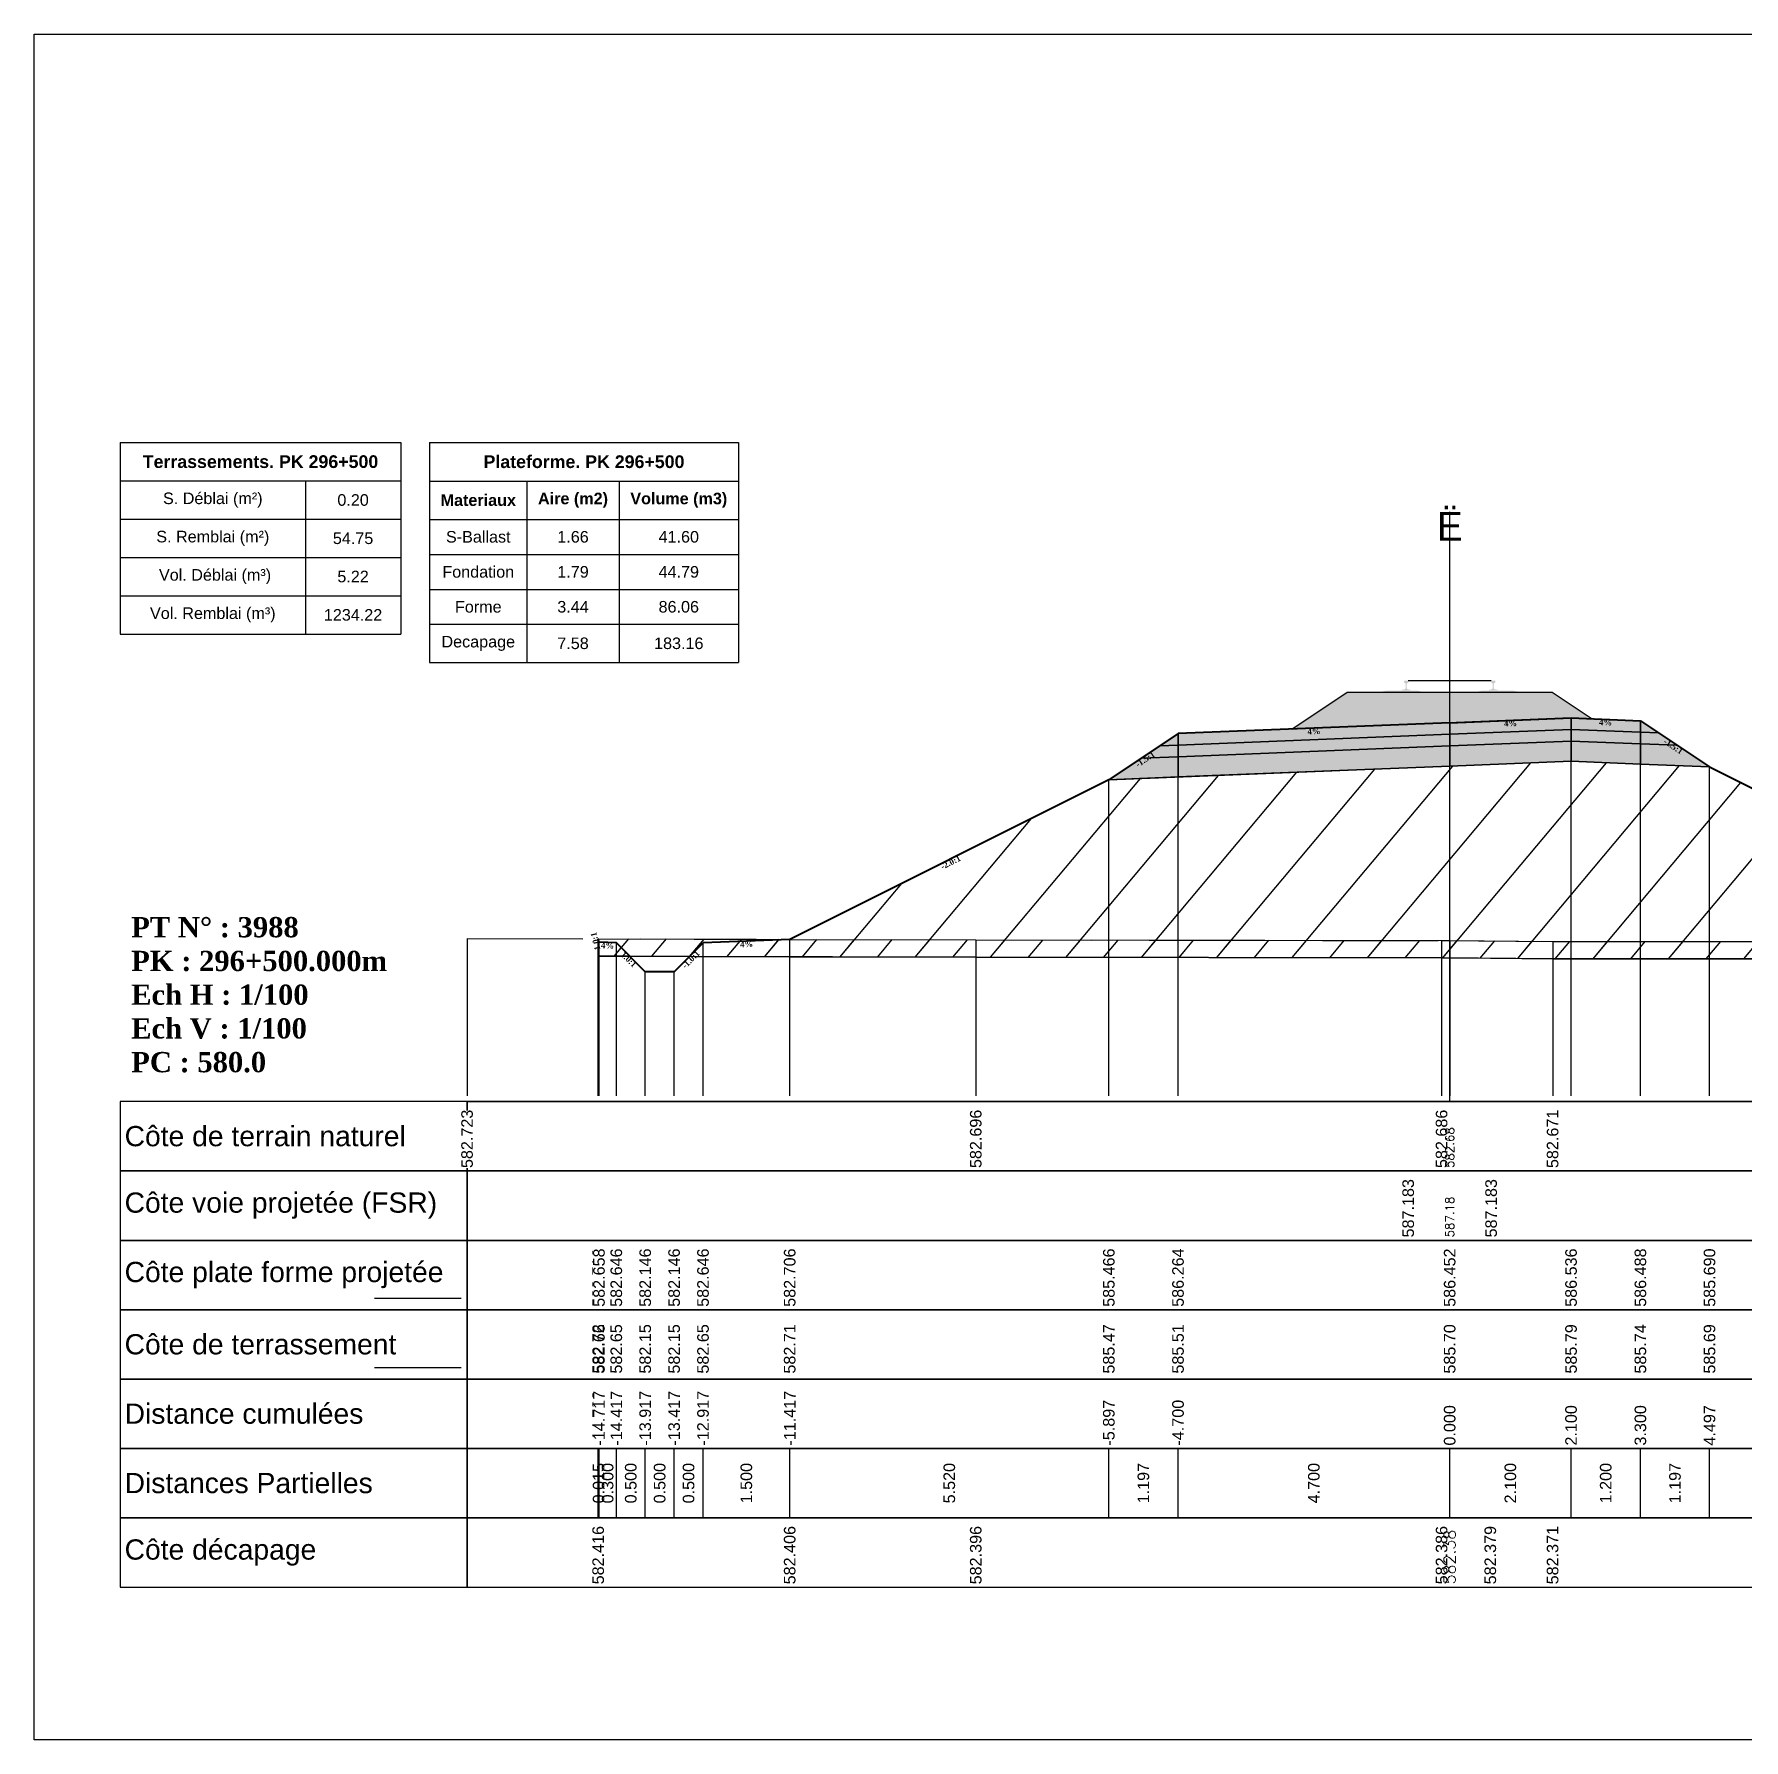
# Model space of a CAD drawing. Header units: millimetres. Extents: x 2762 to 3076, y 916 to 3305.
# Drawn here: x 2950.21 to 2979.79, y 2721.65 to 2751.15 of the extents above; entities that cross this region are included whole.
import ezdxf

# ---------------------------------------------------------------- set-up
doc = ezdxf.new("R2010")
doc.units = ezdxf.units.MM
doc.header["$LTSCALE"] = 2
doc.linetypes.add('CACHE', pattern=[9.525, 6.35, -3.175])
doc.linetypes.add('DASHED', pattern=[0.75, 0.5, -0.25])
for name, color, linetype in [('C-ANNO-TABL', 1, 'Continuous'), ('C-ANNO-TABL-TEXT', 150, 'Continuous'), ('C-ANNO-TABL-TITL', 150, 'Continuous'), ('C-ANNO-TABL-TTBL', 5, 'Continuous'), ('C-ROAD-CORR', 5, 'Continuous'), ('C-ROAD-SCTN', 7, 'Continuous')]:
    doc.layers.add(name, color=color, linetype=linetype)
doc.styles.add('ARIAL', font='arial.ttf')
doc.styles.add('C3D_Etiquette', font='romans.shx')
doc.styles.add('C3D_Profil_Travers', font='romans.shx')
doc.styles.get("Standard").update_dxf_attribs({"font": 'arial.ttf'})

msp = doc.modelspace()

# ---------------------------------------------------------------- hatches: boundary and pattern name
at = {"linetype": 'Continuous', "lineweight": -3}
msp.add_hatch(color=254, dxfattribs=at).paths.add_polyline_path([(2973.487, 2739.583), (2973.487, 2739.768), (2973.602, 2739.789), (2973.95, 2739.789), (2973.95, 2739.795), (2973.876, 2739.795), (2973.876, 2739.805), (2973.877, 2739.806), (2973.879, 2739.806), (2973.88, 2739.807), (2973.9, 2739.808), (2973.903, 2739.809), (2973.906, 2739.81), (2973.934, 2739.821), (2973.937, 2739.822), (2973.938, 2739.823), (2973.939, 2739.825), (2973.94, 2739.829), (2973.941, 2739.836), (2973.942, 2739.845), (2973.943, 2739.855), (2973.943, 2739.879), (2973.942, 2739.895), (2973.942, 2739.901), (2973.941, 2739.907), (2973.94, 2739.912), (2973.94, 2739.914), (2973.939, 2739.917), (2973.938, 2739.919), (2973.937, 2739.92), (2973.936, 2739.922), (2973.935, 2739.922), (2973.919, 2739.928), (2973.917, 2739.93), (2973.916, 2739.93), (2973.915, 2739.932), (2973.915, 2739.934), (2973.915, 2739.953), (2973.916, 2739.957), (2973.917, 2739.959), (2973.919, 2739.962), (2973.921, 2739.963), (2973.924, 2739.964), (2973.925, 2739.965), (2973.929, 2739.966), (2973.933, 2739.966), (2973.936, 2739.966), (2973.94, 2739.967), (2973.945, 2739.967), (2973.948, 2739.967), (2973.951, 2739.967), (2973.955, 2739.967), (2973.958, 2739.967), (2973.962, 2739.967), (2973.967, 2739.966), (2973.97, 2739.966), (2973.974, 2739.966), (2973.978, 2739.965), (2973.979, 2739.964), (2973.981, 2739.963), (2973.984, 2739.962), (2973.986, 2739.959), (2973.987, 2739.957), (2973.987, 2739.953), (2973.987, 2739.934), (2973.987, 2739.932), (2973.987, 2739.93), (2973.986, 2739.93), (2973.984, 2739.928), (2973.968, 2739.922), (2973.967, 2739.922), (2973.965, 2739.92), (2973.964, 2739.919), (2973.964, 2739.917), (2973.963, 2739.914), (2973.962, 2739.912), (2973.962, 2739.907), (2973.961, 2739.901), (2973.96, 2739.895), (2973.96, 2739.879), (2973.96, 2739.855), (2973.961, 2739.845), (2973.962, 2739.836), (2973.963, 2739.829), (2973.964, 2739.825), (2973.965, 2739.823), (2973.966, 2739.822), (2973.968, 2739.821), (2973.997, 2739.81), (2974, 2739.809), (2974.003, 2739.808), (2974.023, 2739.807), (2974.024, 2739.806), (2974.025, 2739.806), (2974.026, 2739.805), (2974.026, 2739.795), (2973.952, 2739.795), (2973.952, 2739.789), (2974.156, 2739.789), (2974.288, 2739.758), (2975.122, 2739.758), (2975.253, 2739.789), (2975.457, 2739.789), (2975.457, 2739.795), (2975.383, 2739.795), (2975.383, 2739.805), (2975.384, 2739.806), (2975.386, 2739.806), (2975.387, 2739.807), (2975.407, 2739.808), (2975.41, 2739.809), (2975.413, 2739.81), (2975.441, 2739.821), (2975.444, 2739.822), (2975.445, 2739.823), (2975.446, 2739.825), (2975.447, 2739.829), (2975.448, 2739.836), (2975.449, 2739.845), (2975.45, 2739.855), (2975.45, 2739.879), (2975.449, 2739.895), (2975.449, 2739.901), (2975.448, 2739.907), (2975.447, 2739.912), (2975.447, 2739.914), (2975.446, 2739.917), (2975.445, 2739.919), (2975.444, 2739.92), (2975.443, 2739.922), (2975.442, 2739.922), (2975.426, 2739.928), (2975.424, 2739.93), (2975.423, 2739.93), (2975.422, 2739.932), (2975.422, 2739.934), (2975.422, 2739.953), (2975.423, 2739.957), (2975.424, 2739.959), (2975.426, 2739.962), (2975.428, 2739.963), (2975.431, 2739.964), (2975.432, 2739.965), (2975.436, 2739.966), (2975.44, 2739.966), (2975.443, 2739.966), (2975.447, 2739.967), (2975.452, 2739.967), (2975.455, 2739.967), (2975.458, 2739.967), (2975.462, 2739.967), (2975.465, 2739.967), (2975.469, 2739.967), (2975.474, 2739.966), (2975.477, 2739.966), (2975.481, 2739.966), (2975.485, 2739.965), (2975.486, 2739.964), (2975.488, 2739.963), (2975.491, 2739.962), (2975.493, 2739.959), (2975.494, 2739.957), (2975.494, 2739.953), (2975.494, 2739.934), (2975.494, 2739.932), (2975.494, 2739.93), (2975.493, 2739.93), (2975.491, 2739.928), (2975.475, 2739.922), (2975.474, 2739.922), (2975.472, 2739.92), (2975.471, 2739.919), (2975.471, 2739.917), (2975.47, 2739.914), (2975.469, 2739.912), (2975.469, 2739.907), (2975.468, 2739.901), (2975.467, 2739.895), (2975.467, 2739.879), (2975.467, 2739.855), (2975.468, 2739.845), (2975.469, 2739.836), (2975.47, 2739.829), (2975.471, 2739.825), (2975.472, 2739.823), (2975.473, 2739.822), (2975.475, 2739.821), (2975.504, 2739.81), (2975.507, 2739.809), (2975.51, 2739.808), (2975.53, 2739.807), (2975.531, 2739.806), (2975.532, 2739.806), (2975.533, 2739.805), (2975.533, 2739.795), (2975.459, 2739.795), (2975.459, 2739.789), (2975.807, 2739.789), (2975.922, 2739.768), (2975.922, 2739.583)])
h = msp.add_hatch(dxfattribs=at)
h.set_pattern_fill('GRAVEL', color=252, scale=0.009, style=0)
h.set_pattern_definition([(228.0128, (2972.136781, 2739.355193), (-1.8288, -2.0574), [0.030755, -3.0447435]), (184.96974, (2972.116207, 2739.332333), (2.743199999, 0.228600013), [0.0527764, -5.2248644]), (132.51045, (2972.063629, 2739.327761), (2.286, -2.5146), [0.0372133, -3.684125]), (267.2737, (2971.974475, 2739.270611), (0.2286, 4.572), [0.0480604, -4.7579794]), (292.83365, (2971.972189, 2739.222605), (-1.143, 2.7432), [0.047127, -4.6655827]), (357.2737, (2971.990477, 2739.179171), (-4.572, 0.2286), [0.0480604, -4.7579794]), (37.69424, (2972.038483, 2739.176885), (-2.9718, -2.286), [0.0635574, -6.2921804]), (72.25533, (2972.088775, 2739.215747), (1.6002, 5.0292), [0.0600048, -5.940473]), (121.42957, (2972.107063, 2739.272897), (-1.8288, 2.9718), [0.048223, -4.774099]), (175.23636, (2972.081917, 2739.314045), (2.5146, -0.2286), [0.055054, -2.697654]), (222.39744, (2972.027053, 2739.318617), (-2.7432, -2.5146), [0.071197, -7.0485095]), (138.81407, (2972.20079, 2739.268325), (-1.6002, 1.3716), [0.0243004, -2.405751]), (171.46923, (2972.182501, 2739.284327), (2.9718, -0.4572), [0.0462314, -4.5769175]), (225, (2972.13678, 2739.29119), (-3e-17, -0.2286), [0.032329, -0.29096]), (203.1986, (2972.12078, 2739.318617), (1.143, 0.4572), [0.01741, -1.723556]), (291.8014, (2972.104777, 2739.31176), (-0.2286, 0.6858), [0.024621, -1.206428]), (30.9638, (2972.11392, 2739.2889), (0.6858, 0.4572), [0.039989, -1.292967]), (161.565, (2972.14821, 2739.30947), (0.4572, -0.2286), [0.028916, -0.693981]), (16.38954, (2971.972189, 2739.311759), (2.286, 0.6858), [0.040508, -4.0102944]), (70.34618, (2972.011051, 2739.32319), (-0.9144, -2.5146), [0.033984, -3.3643994]), (293.1986, (2972.14821, 2739.355193), (-0.4572, 1.143), [0.034819, -1.7061465]), (343.61046, (2972.161927, 2739.323189), (-2.286, 0.6858), [0.040508, -4.0102944]), (339.44395, (2971.97219, 2739.170027), (-1.143, 0.4572), [0.039063, -1.914096]), (294.77514, (2972.008765, 2739.156311), (-1.143, 2.5146), [0.0327305, -3.2403234]), (66.8014, (2972.150497, 2739.126593), (0.4572, 1.143), [0.034819, -1.7061465]), (17.35402, (2972.164213, 2739.158597), (-2.9718, -0.9144), [0.0383204, -3.793714]), (69.44395, (2972.038483, 2739.126593), (-0.4572, -1.143), [0.0195316, -1.933628]), (101.3099, (2972.13678, 2739.126593), (-0.2286, 0.9144), [0.011656, -1.1539795]), (165.9638, (2972.134495, 2739.138023), (0.6858, -0.2286), [0.047127, -0.895415]), (186.009, (2972.088775, 2739.149453), (2.286, 0.2286), [0.043674, -4.323723]), (303.69, (2972.11392, 2739.268325), (-0.2286, 0.4572), [0.032969, -0.79126]), (353.15723, (2972.132209, 2739.240893), (3.8862, -0.4572), [0.05756, -5.698441]), (60.9454, (2972.18936, 2739.234035), (-0.9144, -1.6002), [0.023536, -2.330045]), (90, (2972.2008, 2739.2546), (-0.2286, 0.2286), [0.013716, -0.214884]), (120.25644, (2972.084203, 2739.156311), (0.9144, -1.6002), [0.031758, -3.1440547]), (48.0128, (2972.068201, 2739.183743), (1.8288, 2.0574), [0.06151, -3.0139886]), (0, (2972.10935, 2739.22946), (0.2286, 0.2286), [0.059436, -0.169164]), (325.30485, (2972.168785, 2739.229463), (2.286, -1.6002), [0.036145, -3.5783385]), (254.0546, (2972.198503, 2739.20889), (-0.2286, -0.9144), [0.033285, -1.6309485]), (207.64598, (2972.189359, 2739.176885), (-4.3434, -2.286), [0.054193, -5.365122]), (175.42608, (2972.141353, 2739.151739), (-2.9718, 0.2286), [0.0573327, -5.675926])])
h.paths.add_polyline_path([(2971.972, 2739.127), (2972.93, 2739.765), (2976.48, 2739.765), (2977.169, 2739.305), (2976.805, 2739.32)])
h = msp.add_hatch(color=11, dxfattribs=at)
h.paths.add_polyline_path([(2978.005, 2739.072), (2978.005, 2739.272), (2978.324, 2739.059)])
h.paths.add_polyline_path([(2976.805, 2739.12), (2976.805, 2739.32), (2978.005, 2739.272), (2978.005, 2739.072)])
h.paths.add_polyline_path([(2974.705, 2739.036), (2974.705, 2739.236), (2976.805, 2739.32), (2976.805, 2739.12)])
h.paths.add_polyline_path([(2970.005, 2738.848), (2970.005, 2739.048), (2974.705, 2739.236), (2974.705, 2739.036)])
h.paths.add_polyline_path([(2969.685, 2738.835), (2970.005, 2739.048), (2970.005, 2738.848)])
h = msp.add_hatch(color=83, dxfattribs=at)
h.paths.add_polyline_path([(2978.005, 2738.522), (2978.005, 2738.872), (2978.643, 2738.846), (2979.201, 2738.474)])
h.paths.add_polyline_path([(2976.805, 2738.57), (2976.805, 2738.92), (2978.005, 2738.872), (2978.005, 2738.522)])
h.paths.add_polyline_path([(2974.705, 2738.486), (2974.705, 2738.836), (2976.805, 2738.92), (2976.805, 2738.57)])
h.paths.add_polyline_path([(2970.005, 2738.298), (2970.005, 2738.648), (2974.705, 2738.836), (2974.705, 2738.486)])
h.paths.add_polyline_path([(2968.808, 2738.25), (2969.366, 2738.622), (2970.005, 2738.648), (2970.005, 2738.298)])
h = msp.add_hatch(color=30, dxfattribs=at)
h.paths.add_polyline_path([(2978.005, 2738.872), (2978.005, 2739.072), (2978.324, 2739.059), (2978.643, 2738.846)])
h.paths.add_polyline_path([(2976.805, 2738.92), (2976.805, 2739.12), (2978.005, 2739.072), (2978.005, 2738.872)])
h.paths.add_polyline_path([(2974.705, 2738.836), (2974.705, 2739.036), (2976.805, 2739.12), (2976.805, 2738.92)])
h.paths.add_polyline_path([(2970.005, 2738.648), (2970.005, 2738.848), (2974.705, 2739.036), (2974.705, 2738.836)])
h.paths.add_polyline_path([(2969.366, 2738.622), (2969.685, 2738.835), (2970.005, 2738.848), (2970.005, 2738.648)])
h = msp.add_hatch(dxfattribs=at)
h.set_pattern_fill('_U', color=3, angle=50, style=0, pattern_type=0)
h.set_pattern_definition([(50, (2961.5529, 2735.1952), (-0.766044, 0.642788), [])])
h.paths.add_polyline_path([(2961.553, 2735.195), (2961.787, 2735.43), (2963.287, 2735.49), (2968.808, 2738.25), (2976.805, 2738.57), (2979.201, 2738.474), (2985.24, 2735.455), (2985.24, 2735.155), (2976.486, 2735.155), (2974.565, 2735.17), (2966.506, 2735.18)])
h.paths.add_polyline_path([(2959.973, 2735.2), (2959.973, 2735.5), (2959.987, 2735.442), (2960.287, 2735.43), (2960.519, 2735.198)])
h = msp.add_hatch(dxfattribs=at)
h.set_pattern_fill('_U', color=150, scale=0.5, angle=50, style=0, pattern_type=0)
h.set_pattern_definition([(50, (2961.55286, 2735.19523), (-0.383022, 0.321394), [])])
h.paths.add_polyline_path([(2961.553, 2735.195), (2961.787, 2735.43), (2963.287, 2735.49), (2966.506, 2735.48), (2974.565, 2735.47), (2976.486, 2735.455), (2985.24, 2735.455), (2985.24, 2735.155), (2976.486, 2735.155), (2974.565, 2735.17), (2966.506, 2735.18)])
h.paths.add_polyline_path([(2959.973, 2735.5), (2963.287, 2735.49), (2961.787, 2735.43), (2961.553, 2735.195), (2960.519, 2735.198), (2960.287, 2735.43), (2959.987, 2735.442)])
h.paths.add_polyline_path([(2959.973, 2735.2), (2959.973, 2735.5), (2959.987, 2735.442), (2960.287, 2735.43), (2960.519, 2735.198)])

# ---------------------------------------------------------------- linework, layer by layer
at = {"color": 7, "linetype": 'Continuous', "lineweight": -3}
for p, q in [((2974.705, 2732.684), (2974.705, 2742.884)), ((2957.704, 2732.684), (2991.706, 2732.684)), ((2959.973, 2725.484), (2959.973, 2726.684)), ((2959.987, 2725.484), (2959.987, 2726.684)), ((2959.987, 2725.484), (2959.987, 2726.684)), ((2960.287, 2725.484), (2960.287, 2726.684)), ((2960.287, 2725.484), (2960.287, 2726.684)), ((2960.787, 2725.484), (2960.787, 2726.684)), ((2960.787, 2725.484), (2960.787, 2726.684)), ((2961.287, 2725.484), (2961.287, 2726.684)), ((2961.287, 2725.484), (2961.287, 2726.684)), ((2961.787, 2725.484), (2961.787, 2726.684)), ((2961.787, 2725.484), (2961.787, 2726.684)), ((2963.287, 2725.484), (2963.287, 2726.684)), ((2963.287, 2725.484), (2963.287, 2726.684)), ((2968.808, 2725.484), (2968.808, 2726.684)), ((2968.808, 2725.484), (2968.808, 2726.684)), ((2970.005, 2725.484), (2970.005, 2726.684)), ((2970.005, 2725.484), (2970.005, 2726.684)), ((2974.705, 2725.484), (2974.705, 2726.684)), ((2974.705, 2725.484), (2974.705, 2726.684)), ((2976.805, 2725.484), (2976.805, 2726.684)), ((2976.805, 2725.484), (2976.805, 2726.684)), ((2978.005, 2725.484), (2978.005, 2726.684)), ((2978.005, 2725.484), (2978.005, 2726.684)), ((2979.201, 2725.484), (2979.201, 2726.684)), ((2979.201, 2725.484), (2979.201, 2726.684))]:
    msp.add_line(p, q, dxfattribs=at)
at = {"color": 251, "linetype": 'Continuous', "lineweight": -3}
for p, q in [((2971.972, 2739.127), (2972.93, 2739.765)), ((2972.93, 2739.765), (2976.48, 2739.765)), ((2976.48, 2739.765), (2977.169, 2739.305)), ((2970.005, 2739.048), (2974.705, 2739.236)), ((2976.805, 2739.32), (2971.972, 2739.127)), ((2974.705, 2739.236), (2976.805, 2739.32)), ((2974.705, 2739.036), (2974.705, 2739.236)), ((2974.705, 2739.236), (2974.705, 2739.036)), ((2977.169, 2739.305), (2976.805, 2739.32)), ((2976.805, 2739.12), (2976.805, 2739.32)), ((2976.805, 2739.32), (2978.005, 2739.272)), ((2976.805, 2739.32), (2976.805, 2739.12)), ((2978.005, 2739.072), (2978.005, 2739.272)), ((2978.005, 2739.272), (2978.324, 2739.059)), ((2978.005, 2739.272), (2978.005, 2739.072)), ((2969.685, 2738.835), (2970.005, 2739.048)), ((2970.005, 2738.848), (2970.005, 2739.048)), ((2970.005, 2739.048), (2970.005, 2738.848)), ((2974.705, 2739.036), (2970.005, 2738.848)), ((2976.805, 2739.12), (2974.705, 2739.036)), ((2978.005, 2739.072), (2976.805, 2739.12)), ((2978.324, 2739.059), (2978.005, 2739.072)), ((2970.005, 2738.848), (2969.685, 2738.835))]:
    msp.add_line(p, q, dxfattribs=at)
at = {"color": 53, "linetype": 'Continuous', "lineweight": -3}
for p, q in [((2970.005, 2738.848), (2974.705, 2739.036)), ((2974.705, 2739.036), (2976.805, 2739.12)), ((2974.705, 2738.836), (2974.705, 2739.036)), ((2974.705, 2739.036), (2974.705, 2738.836)), ((2976.805, 2738.92), (2974.705, 2738.836)), ((2974.705, 2738.836), (2976.805, 2738.92)), ((2976.805, 2738.92), (2976.805, 2739.12)), ((2976.805, 2739.12), (2978.005, 2739.072)), ((2976.805, 2739.12), (2976.805, 2738.92)), ((2978.005, 2738.872), (2976.805, 2738.92)), ((2976.805, 2738.57), (2976.805, 2738.92)), ((2976.805, 2738.92), (2978.005, 2738.872)), ((2976.805, 2738.92), (2976.805, 2738.57)), ((2978.005, 2738.872), (2978.005, 2739.072)), ((2978.005, 2739.072), (2978.324, 2739.059)), ((2978.005, 2739.072), (2978.005, 2738.872)), ((2978.324, 2739.059), (2978.643, 2738.846)), ((2968.808, 2738.25), (2969.366, 2738.622)), ((2969.366, 2738.622), (2969.685, 2738.835)), ((2970.005, 2738.648), (2969.366, 2738.622)), ((2969.366, 2738.622), (2970.005, 2738.648)), ((2969.685, 2738.835), (2970.005, 2738.848)), ((2970.005, 2738.648), (2970.005, 2738.848)), ((2970.005, 2738.848), (2970.005, 2738.648)), ((2974.705, 2738.836), (2970.005, 2738.648)), ((2970.005, 2738.648), (2974.705, 2738.836)), ((2970.005, 2738.298), (2970.005, 2738.648)), ((2970.005, 2738.648), (2970.005, 2738.298)), ((2974.705, 2738.486), (2974.705, 2738.836)), ((2974.705, 2738.836), (2974.705, 2738.486)), ((2978.643, 2738.846), (2978.005, 2738.872)), ((2978.005, 2738.522), (2978.005, 2738.872)), ((2978.005, 2738.872), (2978.643, 2738.846)), ((2978.005, 2738.872), (2978.005, 2738.522)), ((2978.643, 2738.846), (2979.201, 2738.474)), ((2974.705, 2738.486), (2970.005, 2738.298)), ((2976.805, 2738.57), (2974.705, 2738.486)), ((2978.005, 2738.522), (2976.805, 2738.57)), ((2979.201, 2738.474), (2978.005, 2738.522)), ((2970.005, 2738.298), (2968.808, 2738.25))]:
    msp.add_line(p, q, dxfattribs=at)
at = {"color": 253, "linetype": 'Continuous', "lineweight": -3}
for p, q in [((2968.808, 2738.25), (2976.805, 2738.57)), ((2976.805, 2738.57), (2979.201, 2738.474)), ((2979.201, 2738.474), (2985.24, 2735.455)), ((2963.287, 2735.49), (2968.808, 2738.25)), ((2959.973, 2735.5), (2963.287, 2735.49)), ((2959.987, 2735.442), (2959.973, 2735.5)), ((2959.973, 2735.2), (2959.973, 2735.5)), ((2959.973, 2735.5), (2959.987, 2735.442)), ((2959.973, 2735.2), (2959.973, 2735.5)), ((2959.973, 2735.5), (2959.987, 2735.442)), ((2960.287, 2735.43), (2959.987, 2735.442)), ((2959.987, 2735.442), (2960.287, 2735.43)), ((2959.987, 2735.442), (2960.287, 2735.43)), ((2960.519, 2735.198), (2960.287, 2735.43)), ((2960.287, 2735.43), (2960.519, 2735.198)), ((2960.287, 2735.43), (2960.519, 2735.198)), ((2961.553, 2735.195), (2961.787, 2735.43)), ((2961.787, 2735.43), (2961.553, 2735.195)), ((2961.553, 2735.195), (2961.787, 2735.43)), ((2961.787, 2735.43), (2963.287, 2735.49)), ((2963.287, 2735.49), (2961.787, 2735.43)), ((2961.787, 2735.43), (2963.287, 2735.49)), ((2963.287, 2735.49), (2966.506, 2735.48)), ((2966.506, 2735.48), (2974.565, 2735.47)), ((2974.565, 2735.47), (2976.486, 2735.455)), ((2976.486, 2735.455), (2985.24, 2735.455)), ((2960.519, 2735.198), (2959.973, 2735.2)), ((2960.519, 2735.198), (2959.973, 2735.2)), ((2961.553, 2735.195), (2960.519, 2735.198)), ((2960.519, 2735.198), (2961.553, 2735.195)), ((2960.787, 2734.93), (2960.519, 2735.198)), ((2961.553, 2735.195), (2961.287, 2734.93)), ((2966.506, 2735.18), (2961.553, 2735.195)), ((2966.506, 2735.18), (2961.553, 2735.195)), ((2974.565, 2735.17), (2966.506, 2735.18)), ((2974.565, 2735.17), (2966.506, 2735.18)), ((2976.486, 2735.155), (2974.565, 2735.17)), ((2976.486, 2735.155), (2974.565, 2735.17)), ((2985.24, 2735.155), (2976.486, 2735.155)), ((2985.24, 2735.155), (2976.486, 2735.155)), ((2961.287, 2734.93), (2960.787, 2734.93))]:
    msp.add_line(p, q, dxfattribs=at)
at = {"color": 8, "linetype": 'CACHE', "lineweight": -3}
for p, q in [((2974.705, 2732.784), (2974.705, 2738.486)), ((2974.705, 2732.784), (2974.705, 2738.486)), ((2976.805, 2732.784), (2976.805, 2738.57)), ((2978.005, 2732.784), (2978.005, 2738.522)), ((2979.201, 2732.784), (2979.201, 2738.474)), ((2968.808, 2732.784), (2968.808, 2738.25)), ((2970.005, 2732.784), (2970.005, 2738.298)), ((2959.973, 2732.784), (2959.973, 2735.5)), ((2959.987, 2732.784), (2959.987, 2735.442)), ((2960.287, 2732.784), (2960.287, 2735.43)), ((2961.787, 2732.784), (2961.787, 2735.43)), ((2963.287, 2732.784), (2963.287, 2735.49)), ((2960.787, 2732.784), (2960.787, 2734.93)), ((2961.287, 2732.784), (2961.287, 2734.93))]:
    msp.add_line(p, q, dxfattribs=at)
at = {"color": 105, "linetype": 'DASHED', "lineweight": -3, "ltscale": 2}
for p, q in [((2957.705, 2735.507), (2966.506, 2735.48)), ((2966.506, 2735.48), (2974.565, 2735.47)), ((2974.565, 2735.47), (2974.705, 2735.469)), ((2974.705, 2735.469), (2976.486, 2735.455)), ((2976.486, 2735.455), (2991.705, 2735.455))]:
    msp.add_line(p, q, dxfattribs=at)
at = {"color": 98, "linetype": 'CACHE', "lineweight": -3}
for p, q in [((2957.705, 2735.507), (2957.705, 2732.784)), ((2966.506, 2735.48), (2966.506, 2732.784)), ((2974.565, 2735.47), (2974.565, 2732.784)), ((2974.705, 2735.469), (2974.705, 2732.784)), ((2976.486, 2735.455), (2976.486, 2732.784))]:
    msp.add_line(p, q, dxfattribs=at)
at = {"color": 6, "linetype": 'Continuous', "lineweight": -3}
for p, q in [((2959.973, 2735.2), (2963.287, 2735.19)), ((2963.287, 2735.19), (2966.506, 2735.18)), ((2966.506, 2735.18), (2974.565, 2735.17)), ((2974.565, 2735.17), (2974.705, 2735.169)), ((2974.705, 2735.169), (2975.408, 2735.163)), ((2975.408, 2735.163), (2976.486, 2735.155)), ((2976.486, 2735.155), (2985.24, 2735.155))]:
    msp.add_line(p, q, dxfattribs=at)
at = {"color": 154, "linetype": 'Continuous', "lineweight": -3}
msp.add_line((2956.104, 2729.284), (2957.604, 2729.284), dxfattribs=at)
at = {"color": 1, "linetype": 'Continuous', "lineweight": -3}
msp.add_line((2956.104, 2728.084), (2957.604, 2728.084), dxfattribs=at)
at = {"color": 7, "linetype": 'Continuous', "lineweight": -3}
for points in [[(2957.704, 2731.484), (2957.704, 2732.684), (2951.704, 2732.684), (2951.704, 2731.484)], [(2957.704, 2731.484), (2991.706, 2731.484), (2991.706, 2732.684), (2957.704, 2732.684)], [(2957.704, 2730.284), (2957.704, 2731.484), (2951.704, 2731.484), (2951.704, 2730.284)], [(2957.704, 2730.284), (2991.706, 2730.284), (2991.706, 2731.484), (2957.704, 2731.484)], [(2957.704, 2729.084), (2957.704, 2730.284), (2951.704, 2730.284), (2951.704, 2729.084)], [(2957.704, 2729.084), (2991.706, 2729.084), (2991.706, 2730.284), (2957.704, 2730.284)], [(2957.704, 2727.884), (2957.704, 2729.084), (2951.704, 2729.084), (2951.704, 2727.884)], [(2957.704, 2727.884), (2991.706, 2727.884), (2991.706, 2729.084), (2957.704, 2729.084)], [(2957.704, 2726.684), (2957.704, 2727.884), (2951.704, 2727.884), (2951.704, 2726.684)], [(2957.704, 2726.684), (2991.706, 2726.684), (2991.706, 2727.884), (2957.704, 2727.884)], [(2957.704, 2725.484), (2957.704, 2726.684), (2951.704, 2726.684), (2951.704, 2725.484)], [(2957.704, 2725.484), (2991.706, 2725.484), (2991.706, 2726.684), (2957.704, 2726.684)], [(2957.704, 2724.284), (2957.704, 2725.484), (2951.704, 2725.484), (2951.704, 2724.284)], [(2957.704, 2724.284), (2991.706, 2724.284), (2991.706, 2725.484), (2957.704, 2725.484)]]:
    msp.add_3dface(points, dxfattribs=at)
at = {"layer": 'C-ANNO-TABL', "color": 7, "linetype": 'Continuous', "lineweight": -3}
for p, q in [((2951.704, 2743.419), (2954.906, 2743.419)), ((2954.906, 2743.419), (2956.557, 2743.419)), ((2954.906, 2743.419), (2954.906, 2742.757)), ((2957.057, 2743.416), (2958.739, 2743.416)), ((2958.739, 2743.416), (2960.335, 2743.416)), ((2958.739, 2743.416), (2958.739, 2742.754)), ((2960.335, 2743.416), (2962.398, 2743.416)), ((2960.335, 2743.416), (2960.335, 2742.754)), ((2951.704, 2742.757), (2954.906, 2742.757)), ((2954.906, 2742.757), (2956.557, 2742.757)), ((2954.906, 2742.757), (2954.906, 2742.095)), ((2957.057, 2742.754), (2958.739, 2742.754)), ((2958.739, 2742.754), (2960.335, 2742.754)), ((2958.739, 2742.754), (2958.739, 2742.147)), ((2960.335, 2742.754), (2962.398, 2742.754)), ((2960.335, 2742.754), (2960.335, 2742.147)), ((2951.704, 2742.095), (2954.906, 2742.095)), ((2954.906, 2742.095), (2956.557, 2742.095)), ((2954.906, 2742.095), (2954.906, 2741.432)), ((2957.057, 2742.147), (2958.739, 2742.147)), ((2958.739, 2742.147), (2960.335, 2742.147)), ((2958.739, 2742.147), (2958.739, 2741.543)), ((2960.335, 2742.147), (2962.398, 2742.147)), ((2960.335, 2742.147), (2960.335, 2741.543)), ((2951.704, 2741.432), (2954.906, 2741.432)), ((2954.906, 2741.432), (2956.557, 2741.432)), ((2954.906, 2741.432), (2954.906, 2740.77)), ((2957.057, 2741.543), (2958.739, 2741.543)), ((2958.739, 2741.543), (2960.335, 2741.543)), ((2958.739, 2741.543), (2958.739, 2740.939)), ((2960.335, 2741.543), (2962.398, 2741.543)), ((2960.335, 2741.543), (2960.335, 2740.939)), ((2957.057, 2740.939), (2958.739, 2740.939)), ((2958.739, 2740.939), (2960.335, 2740.939)), ((2958.739, 2740.939), (2958.739, 2740.28)), ((2960.335, 2740.939), (2962.398, 2740.939)), ((2960.335, 2740.939), (2960.335, 2740.28))]:
    msp.add_line(p, q, dxfattribs=at)
at = {"layer": 'C-ANNO-TABL-TTBL', "color": 7, "linetype": 'Continuous', "lineweight": -3}
for p, q in [((2951.704, 2744.084), (2956.557, 2744.084)), ((2951.704, 2744.084), (2951.704, 2743.419)), ((2956.557, 2744.084), (2956.557, 2743.419)), ((2957.057, 2744.084), (2962.398, 2744.084)), ((2957.057, 2744.084), (2957.057, 2743.416)), ((2962.398, 2744.084), (2962.398, 2743.416)), ((2951.704, 2743.419), (2951.704, 2742.757)), ((2956.557, 2743.419), (2956.557, 2742.757)), ((2957.057, 2743.416), (2957.057, 2742.754)), ((2962.398, 2743.416), (2962.398, 2742.754)), ((2951.704, 2742.757), (2951.704, 2742.095)), ((2956.557, 2742.757), (2956.557, 2742.095)), ((2957.057, 2742.754), (2957.057, 2742.147)), ((2962.398, 2742.754), (2962.398, 2742.147)), ((2951.704, 2742.095), (2951.704, 2741.432)), ((2956.557, 2742.095), (2956.557, 2741.432)), ((2957.057, 2742.147), (2957.057, 2741.543)), ((2962.398, 2742.147), (2962.398, 2741.543)), ((2951.704, 2741.432), (2951.704, 2740.77)), ((2956.557, 2741.432), (2956.557, 2740.77)), ((2957.057, 2741.543), (2957.057, 2740.939)), ((2962.398, 2741.543), (2962.398, 2740.939)), ((2951.704, 2740.77), (2954.906, 2740.77)), ((2954.906, 2740.77), (2956.557, 2740.77)), ((2957.057, 2740.939), (2957.057, 2740.28)), ((2962.398, 2740.939), (2962.398, 2740.28)), ((2957.057, 2740.28), (2958.739, 2740.28)), ((2958.739, 2740.28), (2960.335, 2740.28)), ((2960.335, 2740.28), (2962.398, 2740.28))]:
    msp.add_line(p, q, dxfattribs=at)
at = {"layer": 'C-ROAD-CORR', "color": 1, "linetype": 'Continuous', "lineweight": 40}
for p, q in [((2974.705, 2739.236), (2970.005, 2739.048)), ((2974.705, 2739.236), (2976.805, 2739.32)), ((2976.805, 2739.32), (2978.005, 2739.272)), ((2978.005, 2739.272), (2979.201, 2738.474)), ((2970.005, 2739.048), (2968.808, 2738.25)), ((2979.201, 2738.474), (2985.24, 2735.455)), ((2968.808, 2738.25), (2963.287, 2735.49)), ((2959.987, 2735.442), (2959.973, 2735.5)), ((2960.287, 2735.43), (2959.987, 2735.442)), ((2960.787, 2734.93), (2960.287, 2735.43)), ((2961.787, 2735.43), (2961.287, 2734.93)), ((2963.287, 2735.49), (2961.787, 2735.43)), ((2961.287, 2734.93), (2960.787, 2734.93))]:
    msp.add_line(p, q, dxfattribs=at)
at = {"layer": 'C-ROAD-CORR', "color": 102, "linetype": 'Continuous', "lineweight": -3, "ltscale": 0.5}
for p, q in [((2974.705, 2738.486), (2970.005, 2738.298)), ((2974.705, 2738.486), (2976.805, 2738.57)), ((2976.805, 2738.57), (2978.005, 2738.522)), ((2978.005, 2738.522), (2979.201, 2738.474)), ((2970.005, 2738.298), (2968.808, 2738.25))]:
    msp.add_line(p, q, dxfattribs=at)
at = {"layer": 'C-ROAD-CORR', "color": 1, "linetype": 'Continuous', "lineweight": -3}
for p, q in [((2960.787, 2734.93), (2960.287, 2735.43)), ((2961.787, 2735.43), (2961.287, 2734.93))]:
    msp.add_line(p, q, dxfattribs=at)
at = {"layer": 'C-ROAD-SCTN', "color": 154, "linetype": 'Continuous', "lineweight": -3}
for p, q in [((2973.987, 2739.967), (2974.705, 2739.967)), ((2974.705, 2739.967), (2975.422, 2739.967)), ((2970.005, 2739.048), (2974.705, 2739.236)), ((2974.705, 2739.236), (2976.805, 2739.32)), ((2976.805, 2739.32), (2978.005, 2739.272)), ((2978.005, 2739.272), (2979.201, 2738.474)), ((2968.808, 2738.25), (2970.005, 2739.048)), ((2979.201, 2738.474), (2985.24, 2735.455)), ((2963.287, 2735.49), (2968.808, 2738.25)), ((2959.973, 2735.5), (2959.987, 2735.442)), ((2959.987, 2735.442), (2960.287, 2735.43)), ((2960.287, 2735.43), (2960.787, 2734.93)), ((2961.287, 2734.93), (2961.787, 2735.43)), ((2961.787, 2735.43), (2963.287, 2735.49)), ((2960.787, 2734.93), (2961.287, 2734.93))]:
    msp.add_line(p, q, dxfattribs=at)
at = {"layer": 'C-ROAD-SCTN', "color": 140, "linetype": 'Continuous', "lineweight": -3}
for p, q in [((2971.972, 2739.127), (2972.93, 2739.765)), ((2972.93, 2739.765), (2972.973, 2739.765)), ((2972.973, 2739.765), (2974.705, 2739.765)), ((2974.705, 2739.765), (2976.436, 2739.765)), ((2976.436, 2739.765), (2976.48, 2739.765)), ((2976.48, 2739.765), (2977.169, 2739.305))]:
    msp.add_line(p, q, dxfattribs=at)
at = {"layer": 'C-ROAD-SCTN', "color": 1, "linetype": 'Continuous', "lineweight": -3}
for p, q in [((2970.005, 2738.298), (2974.705, 2738.486)), ((2974.705, 2738.486), (2976.805, 2738.57)), ((2976.805, 2738.57), (2978.005, 2738.522)), ((2978.005, 2738.522), (2979.201, 2738.474)), ((2979.201, 2738.474), (2985.24, 2735.455)), ((2963.287, 2735.49), (2968.808, 2738.25)), ((2968.808, 2738.25), (2970.005, 2738.298)), ((2959.973, 2735.5), (2959.987, 2735.442)), ((2959.987, 2735.442), (2960.287, 2735.43)), ((2960.287, 2735.43), (2960.787, 2734.93)), ((2961.287, 2734.93), (2961.787, 2735.43)), ((2961.787, 2735.43), (2963.287, 2735.49)), ((2960.787, 2734.93), (2961.287, 2734.93))]:
    msp.add_line(p, q, dxfattribs=at)

# ---------------------------------------------------------------- texts
at = {"color": 7, "linetype": 'Continuous', "lineweight": -3}
for s, insert, char_height, attachment_point, style in [('{\\fWingdings|b0|i0|c2|p0;Ë}', (2974.705, 2742.384), 0.5, 8, 'C3D_Profil_Travers'), ('{\\fTimes New Roman|b1|i0|c0|p18;PT N° : 3988\\PPK : 296+500.000m\\PEch H : 1/100\\PEch V : 1/100\\PPC : 580.0}', (2951.893, 2733.184), 0.35, 7, 'C3D_Profil_Travers'), ('{\\fArial|b0|i0|c0|p34;Côte de terrain naturel}', (2951.779, 2732.084), 0.35, 4, 'C3D_Etiquette'), ('{\\fArial|b0|i0|c0|p34;Côte plate forme projetée}', (2951.779, 2729.684), 0.35, 4, 'C3D_Etiquette'), ('{\\fArial|b0|i0|c0|p34;Côte de terrassement}', (2951.779, 2728.484), 0.35, 4, 'C3D_Etiquette'), ('{\\fArial|b0|i0|c0|p34;Distance cumulées}', (2951.779, 2727.284), 0.35, 4, 'C3D_Etiquette'), ('{\\fArial|b0|i0|c0|p34;Distances Partielles}', (2951.779, 2726.084), 0.35, 4, 'C3D_Etiquette'), ('{\\fArial|b0|i0|c0|p34;Côte décapage}', (2951.779, 2724.884), 0.35, 4, 'C3D_Etiquette')]:
    msp.add_mtext(s, dxfattribs=dict(at, insert=insert, char_height=char_height, attachment_point=attachment_point, style=style))
at = {"color": 7, "linetype": 'Continuous', "lineweight": -3, "char_height": 0.1, "style": 'C3D_Etiquette'}
for s, insert, width, attachment_point, rotation in [('{\\fTimes New Roman|b1|i0|c0|p18;4%}', (2975.755, 2739.274), 0.37094, 2, 2.2906), ('{\\fTimes New Roman|b1|i0|c0|p18;4%}', (2977.404, 2739.292), 0.42071, 2, 357.7094), ('{\\fTimes New Roman|b1|i0|c0|p18;4%}', (2972.355, 2739.138), 0.42071, 2, 2.2906), ('{\\fTimes New Roman|b1|i0|c0|p18;-1.5:1}', (2978.601, 2738.87), 0.34598, 2, 326.3099), ('{\\fTimes New Roman|b1|i0|c0|p18;-1.5:1}', (2969.408, 2738.646), 0.34598, 2, 33.6901), ('{\\fTimes New Roman|b1|i0|c0|p18;-2.0:1}', (2966.049, 2736.866), 0.34598, 2, 26.5651), ('{\\fTimes New Roman|b1|i0|c0|p18;1.0:1}', (2959.976, 2735.47), 0.29446, 8, 104.0362), ('{\\fTimes New Roman|b1|i0|c0|p18;4%}', (2960.137, 2735.432), 0.37094, 2, 357.7094), ('{\\fTimes New Roman|b1|i0|c0|p18;4%}', (2962.538, 2735.456), 0.42071, 2, 2.2906), ('{\\fTimes New Roman|b1|i0|c0|p18;1.0:1}', (2960.535, 2735.177), 0.29001, 2, 315), ('{\\fTimes New Roman|b1|i0|c0|p18;-1.0:1}', (2961.54, 2735.177), 0.34598, 2, 45)]:
    msp.add_mtext(s, dxfattribs=dict(at, insert=insert, width=width, attachment_point=attachment_point, rotation=rotation))
at = {"color": 7, "linetype": 'Continuous', "lineweight": -3, "insert": (2951.779, 2730.884), "char_height": 0.35, "attachment_point": 4}
msp.add_mtext('{\\fArial|b0|i0|c0|p34;Côte voie projetée (FSR)}', dxfattribs=at)
at = {"color": 7, "linetype": 'Continuous', "lineweight": -3, "rotation": 90, "style": 'C3D_Profil_Travers'}
for s, insert, char_height, attachment_point in [('587.18', (2974.705, 2730.334), 0.15, 4), ('{\\fArial|b0|i0|c0|p34;582.72}', (2959.973, 2727.979), 0.2, 4), ('{\\fArial|b0|i0|c0|p34;582.66}', (2959.987, 2727.979), 0.2, 4), ('{\\fArial|b0|i0|c0|p34;582.65}', (2960.287, 2727.979), 0.2, 4), ('{\\fArial|b0|i0|c0|p34;582.15}', (2960.787, 2727.979), 0.2, 4), ('{\\fArial|b0|i0|c0|p34;582.15}', (2961.287, 2727.979), 0.2, 4), ('{\\fArial|b0|i0|c0|p34;582.65}', (2961.787, 2727.979), 0.2, 4), ('{\\fArial|b0|i0|c0|p34;582.71}', (2963.287, 2727.979), 0.2, 4), ('{\\fArial|b0|i0|c0|p34;585.47}', (2968.808, 2727.979), 0.2, 4), ('{\\fArial|b0|i0|c0|p34;585.51}', (2970.005, 2727.979), 0.2, 4), ('{\\fArial|b0|i0|c0|p34;585.70}', (2974.705, 2727.979), 0.2, 4), ('{\\fArial|b0|i0|c0|p34;585.79}', (2976.805, 2727.979), 0.2, 4), ('{\\fArial|b0|i0|c0|p34;585.74}', (2978.005, 2727.979), 0.2, 4), ('{\\fArial|b0|i0|c0|p34;585.69}', (2979.201, 2727.979), 0.2, 4), ('{\\fArial|b0|i0|c0|p34;0.015}', (2959.98, 2726.084), 0.2, 5), ('{\\fArial|b0|i0|c0|p34;0.300}', (2960.137, 2726.084), 0.2, 5), ('{\\fArial|b0|i0|c0|p34;0.500}', (2960.537, 2726.084), 0.2, 5), ('{\\fArial|b0|i0|c0|p34;0.500}', (2961.037, 2726.084), 0.2, 5), ('{\\fArial|b0|i0|c0|p34;0.500}', (2961.537, 2726.084), 0.2, 5), ('{\\fArial|b0|i0|c0|p34;1.500}', (2962.537, 2726.084), 0.2, 5), ('{\\fArial|b0|i0|c0|p34;5.520}', (2966.048, 2726.084), 0.2, 5), ('{\\fArial|b0|i0|c0|p34;1.197}', (2969.406, 2726.084), 0.2, 5), ('{\\fArial|b0|i0|c0|p34;4.700}', (2972.355, 2726.084), 0.2, 5), ('{\\fArial|b0|i0|c0|p34;2.100}', (2975.755, 2726.084), 0.2, 5), ('{\\fArial|b0|i0|c0|p34;1.200}', (2977.405, 2726.084), 0.2, 5), ('{\\fArial|b0|i0|c0|p34;1.197}', (2978.603, 2726.084), 0.2, 5)]:
    msp.add_mtext(s, dxfattribs=dict(at, insert=insert, char_height=char_height, attachment_point=attachment_point))
at = {"layer": 'C-ANNO-TABL-TEXT', "color": 7, "linetype": 'Continuous', "lineweight": -3, "char_height": 0.2, "attachment_point": 5, "style": 'ARIAL'}
for s, insert in [('{\\fArial|b0|i0|c0|p34;\\C7;0.20}', (2955.732, 2743.088)), ('{\\fArial|b0|i0|c0|p34;\\C7;54.75}', (2955.732, 2742.426)), ('{\\fArial|b0|i0|c0|p34;\\C7;S-Ballast}', (2957.898, 2742.451)), ('{\\fArial|b0|i0|c0|p34;\\C7;1.66}', (2959.537, 2742.451)), ('{\\C18;\\c0;41.60}', (2961.367, 2742.451)), ('{\\fArial|b0|i0|c0|p34;\\C7;Fondation}', (2957.898, 2741.845)), ('{\\fArial|b0|i0|c0|p34;\\C7;1.79}', (2959.537, 2741.845)), ('{\\C18;\\c0;44.79}', (2961.367, 2741.845)), ('{\\fArial|b0|i0|c0|p34;\\C7;5.22}', (2955.732, 2741.764)), ('{\\fArial|b0|i0|c0|p34;\\C7;Forme}', (2957.898, 2741.241)), ('{\\fArial|b0|i0|c0|p34;\\C7;3.44}', (2959.537, 2741.241)), ('{\\C18;\\c0;86.06}', (2961.367, 2741.241)), ('{\\fArial|b0|i0|c0|p34;\\C7;1234.22}', (2955.732, 2741.101)), ('{\\fArial|b0|i0|c0|p34;\\C7;Decapage}', (2957.898, 2740.609)), ('{\\fArial|b0|i0|c0|p34;\\C7;7.58}', (2959.537, 2740.609)), ('{\\C18;\\c0;183.16}', (2961.367, 2740.609))]:
    msp.add_mtext(s, dxfattribs=dict(at, insert=insert))
at = {"layer": 'C-ANNO-TABL-TITL', "color": 7, "linetype": 'Continuous', "lineweight": -3, "attachment_point": 5, "style": 'ARIAL'}
for s, insert, char_height in [('{\\fArial|b1|i0|c0|p34;\\C7;Terrassements. PK 296+500}', (2954.13, 2743.751), 0.22), ('{\\fArial|b1|i0|c0|p34;\\C18;\\c0;Plateforme. PK 296+500}', (2959.727, 2743.75), 0.22), ('{\\fArial|b0|i0|c0|p34;\\C7;S. Déblai (m²) }', (2953.305, 2743.088), 0.2), ('{\\fArial|b1|i0|c0|p34;\\C7;Materiaux   }', (2957.898, 2743.085), 0.2), ('{\\fArial|b1|i0|c0|p34;\\C7;Aire (m2)}', (2959.537, 2743.085), 0.2), ('{\\fArial|b1|i0|c0|p34;\\C7;Volume (m3)}', (2961.367, 2743.085), 0.2), ('{\\fArial|b0|i0|c0|p34;\\C7;S. Remblai (m²) }', (2953.305, 2742.426), 0.2), ('{\\fArial|b0|i0|c0|p34;\\C7; Vol. Déblai (m³) }', (2953.305, 2741.764), 0.2), ('{\\fArial|b0|i0|c0|p34;\\C7;Vol. Remblai (m³)}', (2953.305, 2741.101), 0.2)]:
    msp.add_mtext(s, dxfattribs=dict(at, insert=insert, char_height=char_height))

# ---------------------------------------------------------------- next in the draw order: texts
at = {"color": 7, "linetype": 'Continuous', "lineweight": -3, "char_height": 0.2, "attachment_point": 4, "rotation": 90, "style": 'C3D_Profil_Travers', "bg_fill": 3, "box_fill_scale": 1.000375, "bg_fill_color": 256, "bg_fill_true_color": 13158600, "bg_fill_transparency": 0}
for s, insert, width in [('{\\fArial|b0|i0|c0|p34;582.723}', (2957.705, 2731.534), 0.99553), ('{\\fArial|b0|i0|c0|p34;582.696}', (2966.506, 2731.534), 0.99539), ('{\\fArial|b0|i0|c0|p34;582.686}', (2974.565, 2731.534), 0.99539), ('{\\fArial|b0|i0|c0|p34;582.671}', (2976.486, 2731.534), 0.95654), ('{\\fArial|b0|i0|c0|p34;587.183}', (2973.987, 2730.334), 0.99553), ('{\\fArial|b0|i0|c0|p34;587.183}', (2975.422, 2730.334), 0.99553), ('{\\fArial|b0|i0|c0|p34;582.716}', (2959.973, 2729.134), 0.99539), ('{\\fArial|b0|i0|c0|p34;582.146}', (2960.787, 2729.134), 0.99539), ('{\\fArial|b0|i0|c0|p34;582.146}', (2961.287, 2729.134), 0.99539), ('{\\fArial|b0|i0|c0|p34;582.646}', (2961.787, 2729.134), 0.99539), ('{\\fArial|b0|i0|c0|p34;582.706}', (2963.287, 2729.134), 0.99539), ('{\\fArial|b0|i0|c0|p34;585.466}', (2968.808, 2729.134), 0.99539), ('{\\fArial|b0|i0|c0|p34;586.264}', (2970.005, 2729.134), 0.99471), ('{\\fArial|b0|i0|c0|p34;586.452}', (2974.705, 2729.134), 0.99347), ('{\\fArial|b0|i0|c0|p34;586.536}', (2976.805, 2729.134), 0.99539), ('{\\fArial|b0|i0|c0|p34;586.488}', (2978.005, 2729.134), 0.99595), ('{\\fArial|b0|i0|c0|p34;585.690}', (2979.201, 2729.134), 0.99484), ('{\\fArial|b0|i0|c0|p34;\\C256;-14.732}', (2959.973, 2726.734), 0.93325), ('{\\fArial|b0|i0|c0|p34;\\C256;-13.917}', (2960.787, 2726.734), 0.93532), ('{\\fArial|b0|i0|c0|p34;\\C256;-13.417}', (2961.287, 2726.734), 0.93532), ('{\\fArial|b0|i0|c0|p34;\\C256;-12.917}', (2961.787, 2726.734), 0.93532), ('{\\fArial|b0|i0|c0|p34;\\C256;-11.417}', (2963.287, 2726.734), 0.93532), ('{\\fArial|b0|i0|c0|p34;\\C256;-5.897}', (2968.808, 2726.734), 0.77838), ('{\\fArial|b0|i0|c0|p34;\\C256;-4.700}', (2970.005, 2726.734), 0.77769), ('{\\fArial|b0|i0|c0|p34;\\C256;0.000}', (2974.705, 2726.734), 0.68096), ('{\\fArial|b0|i0|c0|p34;\\C256;2.100}', (2976.805, 2726.734), 0.6844), ('{\\fArial|b0|i0|c0|p34;\\C256;3.300}', (2978.005, 2726.734), 0.68082), ('{\\fArial|b0|i0|c0|p34;\\C256;4.497}', (2979.201, 2726.734), 0.68978), ('{\\fArial|b0|i0|c0|p34;582.416}', (2959.973, 2724.334), 0.99539), ('{\\fArial|b0|i0|c0|p34;582.406}', (2963.287, 2724.334), 0.99539), ('{\\fArial|b0|i0|c0|p34;582.396}', (2966.506, 2724.334), 0.99539), ('{\\fArial|b0|i0|c0|p34;582.386}', (2974.565, 2724.334), 0.99539), ('{\\fArial|b0|i0|c0|p34;582.379}', (2975.408, 2724.334), 0.99595), ('{\\fArial|b0|i0|c0|p34;582.371}', (2976.486, 2724.334), 0.95654)]:
    msp.add_mtext(s, dxfattribs=dict(at, insert=insert, width=width))

# ---------------------------------------------------------------- next in the draw order: texts
at = {"color": 7, "linetype": 'Continuous', "lineweight": -3, "attachment_point": 4, "rotation": 90, "style": 'C3D_Profil_Travers'}
for s, insert, char_height in [('582.68', (2974.705, 2731.534), 0.15), ('582.38', (2974.705, 2724.334), 0.2)]:
    msp.add_mtext(s, dxfattribs=dict(at, insert=insert, char_height=char_height))
at = {"color": 7, "linetype": 'Continuous', "lineweight": -3, "char_height": 0.2, "attachment_point": 4, "rotation": 90, "style": 'C3D_Profil_Travers', "bg_fill": 3, "box_fill_scale": 1.000375, "bg_fill_color": 256, "bg_fill_true_color": 13158600, "bg_fill_transparency": 0}
for s, insert, width in [('{\\fArial|b0|i0|c0|p34;582.658}', (2959.987, 2729.134), 0.99595), ('{\\fArial|b0|i0|c0|p34;\\C256;-14.717}', (2959.987, 2726.734), 0.93532)]:
    msp.add_mtext(s, dxfattribs=dict(at, insert=insert, width=width))

# ---------------------------------------------------------------- next in the draw order: texts
for s, insert, width in [('{\\fArial|b0|i0|c0|p34;582.646}', (2960.287, 2729.134), 0.99539), ('{\\fArial|b0|i0|c0|p34;\\C256;-14.417}', (2960.287, 2726.734), 0.93532)]:
    msp.add_mtext(s, dxfattribs=dict(at, insert=insert, width=width))

# ---------------------------------------------------------------- next in the draw order: linework, layer by layer
msp.add_lwpolyline([(2950.215, 2751.145), (2999.215, 2751.145), (2999.215, 2721.645), (2950.215, 2721.645)], close=True)

doc.saveas('drawing.dxf')
